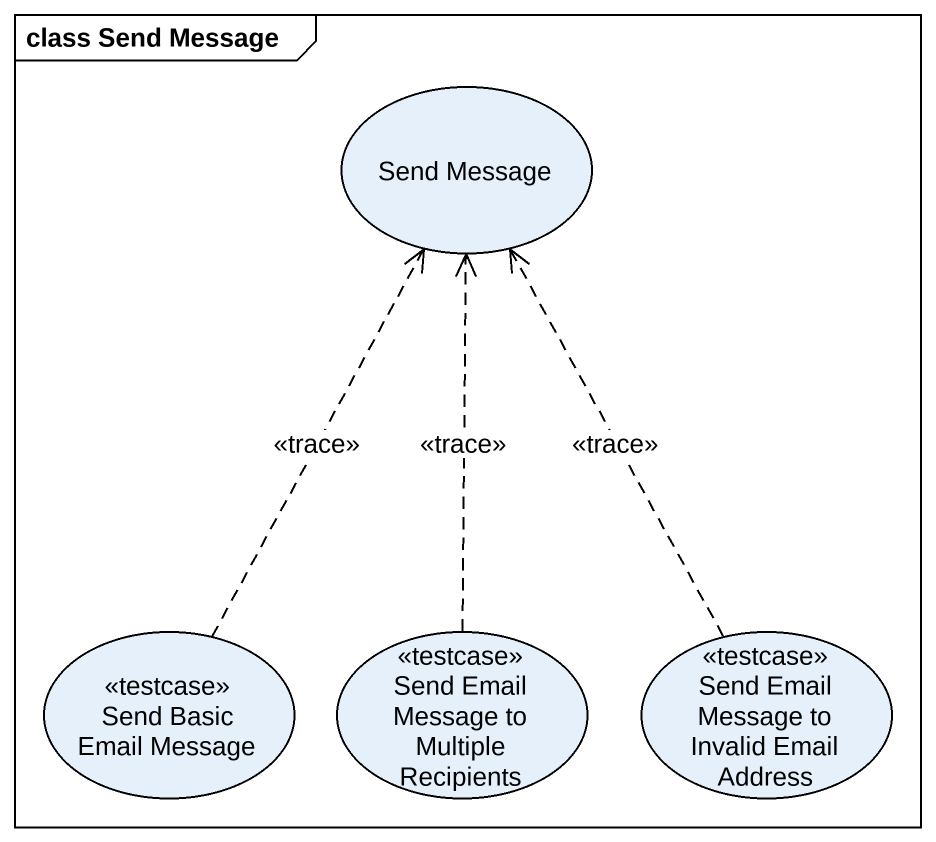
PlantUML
@startuml
mainframe class Send Message
usecase "Send Message" as Send_Message
usecase "Send Basic Email Message" as Send_Basic_Email_Message <<testcase>>
usecase "Send Email Message to Multiple Recipients" as Send_Email_Message_to <<testcase>>
usecase "Send Email Message to Invalid Email Address" as Send_Email_Message_to_2 <<testcase>>
Send_Basic_Email_Message .up.> Send_Message : <<trace>>
Send_Email_Message_to .up.> Send_Message : <<trace>>
Send_Email_Message_to_2 .up.> Send_Message : <<trace>>
@enduml
